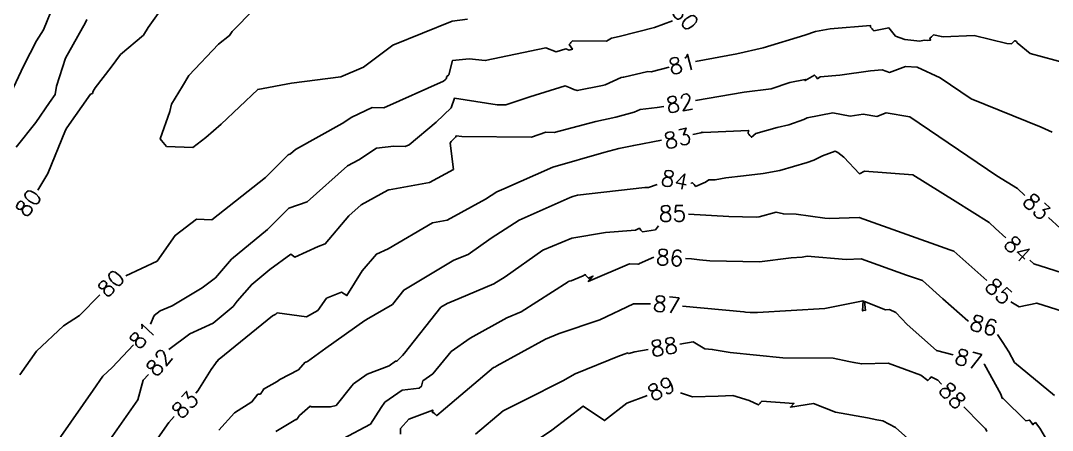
# Model space of a CAD drawing. Header units: metres. Extents: x 729358 to 732680, y 1423022 to 1426117.
# Drawn here: x 730670.2 to 731091.7, y 1424471.8 to 1424639.1 of the extents above; entities that cross this region are included whole.
import ezdxf

# ---------------------------------------------------------------- set-up
doc = ezdxf.new("R2010")
doc.units = ezdxf.units.M
doc.header["$MEASUREMENT"] = 0
for name, color, linetype in [('HR36 IE-Exi_Xref$0$CONTOUR', 8, 'Continuous'), ('HR36 IE-Exi_Xref$0$CONTOURINDEX', 10, 'Continuous'), ('HR36 IE-Exi_Xref$0$CONTOURTEXT', 7, 'Continuous')]:
    doc.layers.add(name, color=color, linetype=linetype)
doc.styles.add('HR36 IE-Exi_Xref$0$5mm', font='simplex', dxfattribs={"height": 5})

msp = doc.modelspace()

# ---------------------------------------------------------------- linework, layer by layer
at = {"layer": 'HR36 IE-Exi_Xref$0$CONTOUR', "flags": 128}
for points, elevation in [([(730852.8, 1424639.62), (730846.45, 1424638.89), (730822.25, 1424629.01), (730810.21, 1424620.02), (730800.97, 1424616.19), (730780.86, 1424613.49), (730767.04, 1424610.97), (730752.09, 1424596.74), (730745.83, 1424591.41), (730740.6, 1424587.27), (730729.79, 1424587.65), (730729.08, 1424588.5), (730728.36, 1424589.35), (730727.79, 1424590.09), (730727.21, 1424590.85), (730731.21, 1424602.03), (730731.85, 1424604.97), (730736.38, 1424612.27), (730738.97, 1424616.64), (730751.01, 1424629.4), (730755.57, 1424632.94), (730756.64, 1424634.69), (730757.32, 1424635.34), (730780.42, 1424658.94)], 79), ([(730668.37, 1424587.47), (730676.39, 1424597.42), (730682.02, 1424605.68), (730684.26, 1424608.87), (730684.83, 1424612.35), (730688.59, 1424623.8), (730696.73, 1424638.25), (730697.26, 1424639.58)], 81), ([(731097.72, 1424621.63), (731082.57, 1424625.66), (731077.28, 1424630.02), (731077.09, 1424630.55), (731076.83, 1424630.68), (731076.52, 1424630.81), (731076.29, 1424630.89), (731075.63, 1424630.23), (731074.97, 1424629.57), (731073.04, 1424629.79), (731059.7, 1424632.98), (731047.05, 1424632.46), (731046.37, 1424632.54), (731043.16, 1424633.21), (731043.03, 1424633.1), (731042.42, 1424632.54), (731042.29, 1424632.43), (731041.67, 1424631.87), (731041.98, 1424631.12), (731040.81, 1424630.9), (731039.28, 1424631.03), (731037.53, 1424630.64), (731031.42, 1424631.4), (731027.66, 1424632.69), (731024.93, 1424636.09), (731018.73, 1424634.92), (731018.38, 1424635.32), (731018.08, 1424635.67), (731017.71, 1424636.1), (731017.42, 1424636.43), (731017.42, 1424637.07), (731000.87, 1424635.72), (730994.98, 1424634.61), (730990.62, 1424633.14), (730973.58, 1424627.98), (730962.8, 1424625.56), (730945.85, 1424622.43)], 81), ([(730935.16, 1424620.02), (730927.75, 1424618.12), (730926.43, 1424618.25), (730916.64, 1424615.99), (730916.32, 1424615.93), (730915.53, 1424615.83), (730909.03, 1424612.88), (730907.9, 1424612.58), (730897.62, 1424610.54), (730896.21, 1424610.98), (730894.64, 1424611.64), (730892.69, 1424612.48), (730878.29, 1424607.96), (730868.42, 1424604.65), (730864.83, 1424604.68), (730847.39, 1424607.4), (730846.04, 1424603.46), (730846.04, 1424603.46), (730839.98, 1424597.63), (730828.93, 1424588.32), (730827.35, 1424587.61), (730822.68, 1424587.85), (730815.61, 1424587.03), (730808.37, 1424582.27), (730803.8, 1424579.72), (730787.2, 1424565.06), (730779.73, 1424562.44), (730771.01, 1424553.73), (730756.4, 1424541.62), (730749.84, 1424534.07), (730744.32, 1424529.93), (730732.13, 1424522.68), (730727.23, 1424520.51), (730724.74, 1424518.63), (730723.26, 1424515.07)], 81), ([(731080.48, 1424567.66), (731077.46, 1424570.47), (731069.06, 1424575.71), (731033.41, 1424599.82), (731023.83, 1424601.37), (731019.97, 1424599.96), (731014.41, 1424600.87), (731009.1, 1424600.13), (731002.03, 1424601.37), (730991.59, 1424599.35), (730990.14, 1424598.64), (730983.99, 1424596.48), (730979.32, 1424595.46), (730970.6, 1424592.95), (730968.77, 1424591.48), (730968.37, 1424591.93), (730968.1, 1424592.23), (730967.7, 1424592.68), (730967.44, 1424592.98), (730967.6, 1424594.24), (730949.02, 1424593.35), (730948.84, 1424593.41), (730948.67, 1424593.52), (730948.1, 1424593.3), (730944.87, 1424592.53)], 83), ([(730931.95, 1424590.26), (730920.68, 1424588.15), (730914.59, 1424586.86), (730908.39, 1424585.18), (730887.68, 1424579.23), (730867.6, 1424570.39), (730864.81, 1424569.15), (730860.15, 1424566.16), (730844.47, 1424557.6), (730838.42, 1424556.48), (730820.4, 1424545.93), (730815.52, 1424543.65), (730809.72, 1424536.94), (730803.52, 1424526.83), (730801.27, 1424528.16), (730795.19, 1424525.73), (730791.68, 1424520.75), (730787.03, 1424518.16), (730774.94, 1424519.78), (730774.46, 1424519.25), (730773.13, 1424518.55), (730751.33, 1424500.89), (730751.01, 1424500.71), (730751, 1424500.69), (730750.98, 1424500.65), (730750.44, 1424499.86), (730750.41, 1424499.83), (730749.87, 1424499.04), (730749.81, 1424499.04), (730747.97, 1424496.58), (730742.56, 1424487.87), (730741.76, 1424487)], 83), ([(731064.97, 1424532.92), (731051.45, 1424544.94), (731049.8, 1424545.5), (731012.81, 1424558.74), (731000.49, 1424558.32), (730998.76, 1424558.46), (730987.08, 1424560.06), (730981.81, 1424560.12), (730978.89, 1424560.81), (730971.98, 1424558.94), (730970.66, 1424558.79), (730959.53, 1424559.11), (730943.08, 1424560.02)], 85), ([(731094.83, 1424554.3), (731090.07, 1424558.74)], 83), ([(730930.73, 1424555.24), (730929.56, 1424553.65), (730924.28, 1424552.79), (730923.96, 1424553.16), (730923.62, 1424553.54), (730923.31, 1424553.92), (730922.97, 1424554.3), (730921.42, 1424553.46), (730909.18, 1424552.51), (730895.38, 1424550.19), (730883.6, 1424545.38), (730868.09, 1424534.5), (730863.57, 1424531.64), (730849.33, 1424525.61), (730844.5, 1424523.61), (730841.84, 1424522.03), (730826.97, 1424503.28), (730826.15, 1424502.27), (730826.12, 1424502.25), (730826.12, 1424502.23), (730823.93, 1424500.02), (730823.39, 1424499.96), (730820.73, 1424498.13), (730811.82, 1424494.68), (730806.19, 1424490.7), (730805.51, 1424489.94), (730799.07, 1424481.98), (730796.78, 1424481.41), (730788.97, 1424481.39), (730788.44, 1424481.64), (730784.12, 1424477.8), (730783.75, 1424477.28), (730783.54, 1424476.98), (730783.18, 1424476.46), (730782.97, 1424476.16), (730782.62, 1424476.15), (730774.41, 1424471.35)], 85), ([(731051.19, 1424502.55), (731044.31, 1424504.44), (731032.4, 1424515.03), (731027.8, 1424519.87), (731025.15, 1424521.12), (731023.6, 1424520.96), (731014.93, 1424524.44), (731015.36, 1424520.77), (731014.58, 1424520.8), (731014.54, 1424520.76), (731014.5, 1424520.71), (731014.46, 1424520.71), (731014.18, 1424520.52), (731014.36, 1424524.66), (730998.74, 1424521.5), (730971.29, 1424519.85), (730968.19, 1424519.88), (730966.31, 1424520.07), (730965.67, 1424520.18), (730940.65, 1424522.51)], 87), ([(730927.58, 1424523.39), (730920.62, 1424523.46), (730906.81, 1424516.88), (730890.19, 1424511.35), (730884.59, 1424509.07), (730864.71, 1424498.05), (730863.86, 1424497.62), (730863.38, 1424497.39), (730842.04, 1424479.31), (730841.04, 1424478.54), (730841, 1424478.51), (730840.19, 1424477.85), (730840.14, 1424477.88), (730839.42, 1424478.5), (730839.37, 1424478.53), (730838.65, 1424479.14), (730838.4, 1424479.01), (730838.58, 1424480.02), (730828.82, 1424476.39), (730825.39, 1424472.47), (730825.36, 1424470.26)], 87), ([(731098.71, 1424519.52), (731085.31, 1424523.72), (731078.12, 1424522.22), (731074.76, 1424524.23)], 85), ([(730716.25, 1424506.63), (730707.53, 1424497.37), (730703.82, 1424493.85), (730699.85, 1424488.19), (730686.64, 1424469.26), (730683.26, 1424465.87), (730661.98, 1424444.92), (730649.97, 1424426.99), (730649.84, 1424426.77), (730649.7, 1424426.55), (730646.34, 1424420.75), (730636.89, 1424411.74)], 81), ([(731092.89, 1424462.05), (731086.53, 1424472.72), (731084.81, 1424474.96), (731083.95, 1424474.5), (731083.77, 1424474.08), (731083.58, 1424474.29), (731083.57, 1424474.3), (731083, 1424475.1), (731082.99, 1424475.12), (731082.42, 1424475.92), (731082.39, 1424475.93), (731080.93, 1424475.69), (731071.6, 1424484.74), (731071.57, 1424484.81), (731071.57, 1424484.81), (731071.55, 1424484.83), (731071.17, 1424484.89), (731070.6, 1424486.58), (731063.97, 1424498.62), (731063.77, 1424498.91)], 87), ([(731035.13, 1424466.21), (731027.65, 1424472.9), (731022.47, 1424475.64), (731019.94, 1424476.07), (731016.18, 1424476.87), (731003.14, 1424479.24), (730994.15, 1424482.74), (730984.66, 1424481.27), (730986.09, 1424482.77), (730972.99, 1424483.62), (730972.53, 1424483.12), (730972.3, 1424482.89), (730971.84, 1424482.39), (730971.62, 1424482.17), (730967.8, 1424483.96), (730961.22, 1424485.98), (730955.19, 1424485.7), (730944.68, 1424485.47), (730939.8, 1424487.11)], 89), ([(730926.16, 1424485.96), (730925.94, 1424485.85), (730917.87, 1424482.82), (730908.72, 1424475.77), (730899.98, 1424481.66), (730887.18, 1424471.8), (730877.57, 1424465.26), (730871.21, 1424462.14), (730869.92, 1424461.05), (730869.8, 1424460.95), (730870.14, 1424458.47), (730868.58, 1424449.87), (730867.42, 1424447.66), (730860.28, 1424447.67), (730844.29, 1424442.83), (730835.01, 1424435.81), (730833.58, 1424434.28), (730813.18, 1424420.57), (730809.21, 1424417.33), (730807.27, 1424416.4), (730807.34, 1424414.48), (730804.58, 1424412.01), (730794.27, 1424400.59)], 89), ([(730732.89, 1424477.37), (730730.77, 1424475.04), (730714.18, 1424451.32), (730713.94, 1424451.04), (730713.6, 1424450.6), (730712.89, 1424450.1), (730712.24, 1424449.9), (730699.7, 1424443.53), (730689.67, 1424431.03), (730689.78, 1424427.68), (730689.38, 1424423.49), (730689.24, 1424423.26), (730688.86, 1424422.64), (730688.72, 1424422.4), (730688.34, 1424421.78), (730688.35, 1424421.56), (730688.01, 1424421.45), (730688.6, 1424420.88), (730684.28, 1424414.69), (730673.91, 1424402.52), (730664.04, 1424392.88), (730658.51, 1424387.52), (730654.59, 1424381.07), (730652.54, 1424378.58)], 83)]:
    msp.add_lwpolyline(points, dxfattribs=dict(at, elevation=elevation))
at = {"layer": 'HR36 IE-Exi_Xref$0$CONTOURINDEX', "flags": 128}
for points, elevation in [([(730677.23, 1424569.91), (730681.37, 1424576.71), (730688.52, 1424594.4), (730689.01, 1424595.35), (730698.74, 1424609.03), (730699.49, 1424609.33), (730699.88, 1424610.28), (730700.58, 1424611.62), (730707.21, 1424620.11), (730711.04, 1424625.21), (730720.45, 1424633.14), (730722.3, 1424636.21), (730732.89, 1424651.26)], 80), ([(730665.09, 1424607.2), (730671.48, 1424620.7), (730676.73, 1424630.86), (730679.55, 1424635.33), (730683.69, 1424645.67)], 82), ([(730936.47, 1424639.01), (730929.09, 1424636.2), (730914.71, 1424632.58), (730911.62, 1424631.92), (730909.6, 1424630.64), (730895.67, 1424630.83), (730895.18, 1424630.31), (730895, 1424630.09), (730894.82, 1424629.86), (730894.33, 1424629.34), (730895.61, 1424627.39), (730894.23, 1424626.99), (730892.96, 1424627.54), (730889.04, 1424626.31), (730884.75, 1424627.96), (730884.71, 1424627.95), (730860.03, 1424622.77), (730853.5, 1424623.53), (730846.63, 1424622.77), (730845.19, 1424616.94), (730844.37, 1424616.2), (730844.08, 1424615.34), (730844.08, 1424615.34), (730843.67, 1424614.95), (730842.93, 1424614.32), (730818.54, 1424603.41), (730813.8, 1424603.65), (730805.45, 1424599.64), (730801.61, 1424597.11), (730782.5, 1424586.45), (730780.43, 1424584.63), (730779.5, 1424584.3), (730770.26, 1424575.06), (730748.32, 1424557.72), (730741.98, 1424557.94), (730733.26, 1424551.34), (730725.95, 1424540.91), (730713.23, 1424534.93)], 80), ([(731091.59, 1424593.49), (731087.09, 1424595.52), (731058.56, 1424607.09), (731045.89, 1424615.68), (731036.41, 1424620.03), (731031.74, 1424620.37), (731025.17, 1424617.92), (731022.19, 1424618.98), (731017.46, 1424618.58), (731004.88, 1424616.84), (730996.87, 1424616.06), (730995.81, 1424615.33), (730995.46, 1424615.71), (730995.15, 1424616.08), (730994.81, 1424616.47), (730994.49, 1424616.84), (730990.66, 1424614.6), (730990.72, 1424615.04), (730984.5, 1424613.87), (730976.82, 1424611.27), (730965.83, 1424609.92), (730945.88, 1424606.48)], 82), ([(730933.02, 1424604.04), (730930.29, 1424603.62), (730923.25, 1424602.75), (730920.8, 1424601.64), (730913.38, 1424599.67), (730905.2, 1424597.94), (730888.21, 1424593.33), (730884.81, 1424593.5), (730878.87, 1424591.5), (730850.48, 1424591.73), (730848.18, 1424592.09), (730848, 1424591.57), (730848, 1424591.57), (730846.12, 1424589.77), (730845.61, 1424589.08), (730846.99, 1424578.35), (730837.17, 1424572.99), (730820.7, 1424569.95), (730820.6, 1424569.92), (730820.18, 1424569.8), (730809.33, 1424563.8), (730804.28, 1424559.37), (730794.67, 1424547.9), (730791.73, 1424546.87), (730782.21, 1424542.51), (730780.59, 1424543.65), (730772.06, 1424537.51), (730764.64, 1424531.36), (730758.71, 1424524.54), (730757.07, 1424522.39), (730748.87, 1424515.49), (730739.26, 1424511.23), (730730.7, 1424504.76)], 82), ([(731072.66, 1424550.37), (731068.48, 1424554.24), (731065.84, 1424556.69), (731052.05, 1424565.29), (731034.66, 1424576.1), (731014.97, 1424577.56), (731012.89, 1424576.56), (731006.48, 1424583.36), (731004.01, 1424585.19), (731002.98, 1424585.73), (730997.79, 1424583.84), (730994.2, 1424582.08), (730991.56, 1424581.15), (730980.35, 1424577.94), (730973.55, 1424576.65), (730965.49, 1424575.69), (730958.35, 1424574.91), (730954.01, 1424574.08), (730951.37, 1424574.05), (730950.06, 1424573.18), (730945.96, 1424571.37), (730945.73, 1424571.63), (730945.31, 1424572.13), (730945.08, 1424572.39), (730944.66, 1424572.89), (730944.19, 1424572.75), (730943.96, 1424572.8)], 84), ([(730930.25, 1424572.2), (730926.68, 1424570.95), (730925.22, 1424570.94), (730897.66, 1424567.85), (730895.81, 1424567.32), (730894.73, 1424566.84), (730873.85, 1424557.53), (730862.39, 1424550.2), (730853.09, 1424543.63), (730847.24, 1424541.21), (730826.74, 1424529.03), (730822.07, 1424523.14), (730811.49, 1424517.02), (730811.4, 1424516.89), (730810.82, 1424516.67), (730794.87, 1424505.39), (730787.34, 1424499.88), (730786.76, 1424499.56), (730786.47, 1424499.6), (730783.72, 1424496.55), (730776.12, 1424492.57), (730775.02, 1424491.68), (730769.46, 1424488.59), (730769.31, 1424488.22), (730768.86, 1424487.58), (730768.74, 1424487.4), (730768.29, 1424486.76), (730768.17, 1424486.58), (730767.11, 1424486.59), (730764.71, 1424483.39), (730757.61, 1424478.95), (730751.14, 1424471.81)], 84), ([(730928.94, 1424542.52), (730923.05, 1424539.88), (730922.93, 1424539.71), (730922.47, 1424539.64), (730922.38, 1424539.67), (730918.98, 1424539.72), (730902.08, 1424532.59), (730904.01, 1424534.75), (730902.15, 1424533.88), (730901.68, 1424534.43), (730901.5, 1424534.64), (730901.03, 1424535.19), (730900.85, 1424535.4), (730899.99, 1424534.88), (730895.07, 1424532.85), (730894.43, 1424532.74), (730894.16, 1424532.63), (730893.82, 1424532.39), (730874.62, 1424520.21), (730868.77, 1424517.73), (730853.83, 1424509.36), (730846.02, 1424503.94), (730838.66, 1424494.86), (730834.52, 1424491.95), (730833.9, 1424489.8), (730833.06, 1424488.96), (730826.11, 1424488.17), (730819.03, 1424483.3), (730817.51, 1424481.12), (730813.08, 1424474.36), (730801.76, 1424468.37)], 86), ([(731057.47, 1424516.36), (731057.15, 1424516.45), (731046.93, 1424525.54), (731038.61, 1424532.93), (731032.05, 1424535.16), (731013.65, 1424541.75), (731007.53, 1424541.54), (730991.49, 1424542.85), (730989.42, 1424542.43), (730985.04, 1424542.17), (730972.04, 1424540.54), (730951.77, 1424540.99), (730947.52, 1424541.43), (730944.24, 1424541.75), (730941.79, 1424541.89)], 86), ([(731098.34, 1424535.31), (731084.11, 1424539.76), (731082.44, 1424541.31)], 84), ([(730702.53, 1424527.08), (730694.29, 1424518.66), (730687.77, 1424514.42), (730676.68, 1424504.07), (730669.93, 1424494.41)], 80), ([(731046.37, 1424490.72), (731046.27, 1424490.82), (731044.89, 1424492.28), (731042.2, 1424493.56), (731041.61, 1424492.94), (731041.51, 1424492.83), (731040.92, 1424492.22), (731040.81, 1424492.11), (731038.01, 1424494.33), (731024.69, 1424499.14), (731013.83, 1424498.93), (731010.6, 1424499.52), (731008.57, 1424499.87), (731002.18, 1424501.22), (730981.57, 1424501.38), (730960.08, 1424503.59), (730952.78, 1424504.83), (730949.7, 1424505.11), (730944.89, 1424507.9), (730939.48, 1424506.98)], 88), ([(731092.54, 1424485.97), (731076.22, 1424499.52), (731073.95, 1424503.81), (731071.52, 1424507.59), (731069.3, 1424510.88)], 86), ([(730926.57, 1424504.78), (730921.17, 1424503.86), (730918.7, 1424503.13), (730917.9, 1424503.36), (730917.55, 1424503.18), (730914.85, 1424502.17), (730896.73, 1424494.79), (730891.64, 1424491.97), (730876.09, 1424484.08), (730867.29, 1424479.76), (730855.98, 1424470.18)], 88), ([(730722.44, 1424494.6), (730720.3, 1424492.21), (730718.1, 1424484.22), (730706.68, 1424467.95), (730700.88, 1424459.65), (730696.4, 1424457.38), (730679.14, 1424435.87), (730677.05, 1424433.78), (730675.49, 1424432.24), (730674.61, 1424430.93), (730674.12, 1424430.12), (730673.63, 1424429.31), (730673.32, 1424428.77), (730668.6, 1424422.3), (730663.22, 1424414.37), (730659.53, 1424410.03), (730656.67, 1424407.24), (730649.93, 1424404.26), (730644.65, 1424395.94)], 82), ([(731064.94, 1424471.31), (731064.37, 1424472.49), (731064.31, 1424472.58), (731062.48, 1424474.26), (731055.51, 1424481.34)], 88)]:
    msp.add_lwpolyline(points, dxfattribs=dict(at, elevation=elevation))

# ---------------------------------------------------------------- texts
at = {"layer": 'HR36 IE-Exi_Xref$0$CONTOURTEXT', "char_height": 6.5, "attachment_point": 5, "style": 'HR36 IE-Exi_Xref$0$5mm'}
for s, insert, rotation in [('{80}', (730941.7, 1424640.58, 80), 310.4671), ('{81}', (730940.46, 1424621.37, 81), 14.3519), ('{82}', (730939.43, 1424605.36, 82), 9.8069), ('{83}', (730938.51, 1424591, 83), 13.4767), ('{84}', (730937.42, 1424574.08, 84), 348.8658), ('{80}', (730673.32, 1424564.66, 80), 53.3434), ('{83}', (731085.27, 1424563.2, 83), 317.0522), ('{85}', (730936.53, 1424560.29, 85), 0.5287), ('{84}', (731077.55, 1424545.84, 84), 317.1871), ('{86}', (730935.37, 1424542.29, 86), 356.5129), ('{80}', (730707.12, 1424531.76, 80), 45.5975), ('{85}', (731069.86, 1424528.57, 85), 318.3629), ('{87}', (730934.14, 1424523.14, 87), 354.1243), ('{86}', (731063.67, 1424514.66, 86), 344.6569), ('{81}', (730720, 1424510.61, 81), 46.7095), ('{88}', (730933.02, 1424505.88, 88), 9.6586), ('{82}', (730726.76, 1424499.52, 82), 49.9567), ('{87}', (731057.51, 1424500.82, 87), 344.6569), ('{89}', (730931.92, 1424488.81, 89), 26.2444), ('{88}', (731050.92, 1424486.02, 88), 314.1718), ('{83}', (730737.32, 1424482.19, 83), 47.315)]:
    msp.add_mtext(s, dxfattribs=dict(at, insert=insert, rotation=rotation))

doc.saveas('drawing.dxf')
